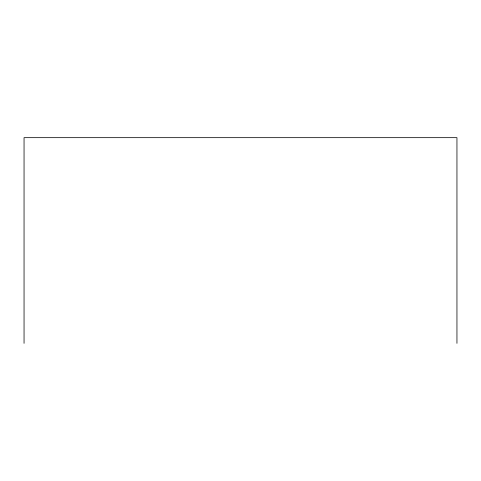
<?xml version="1.0" encoding="UTF-8"?>
<svg xmlns="http://www.w3.org/2000/svg" width="481" height="481" viewBox="0 0 481 481"><rect width="100%" height="100%" fill="white"/><g stroke="black" fill="none" stroke-linecap="round" stroke-linejoin="round"><path stroke-width="0.72" d="M456.95 343.338L456.95 137.662L24.05 137.662L24.05 343.338"/></g></svg>
